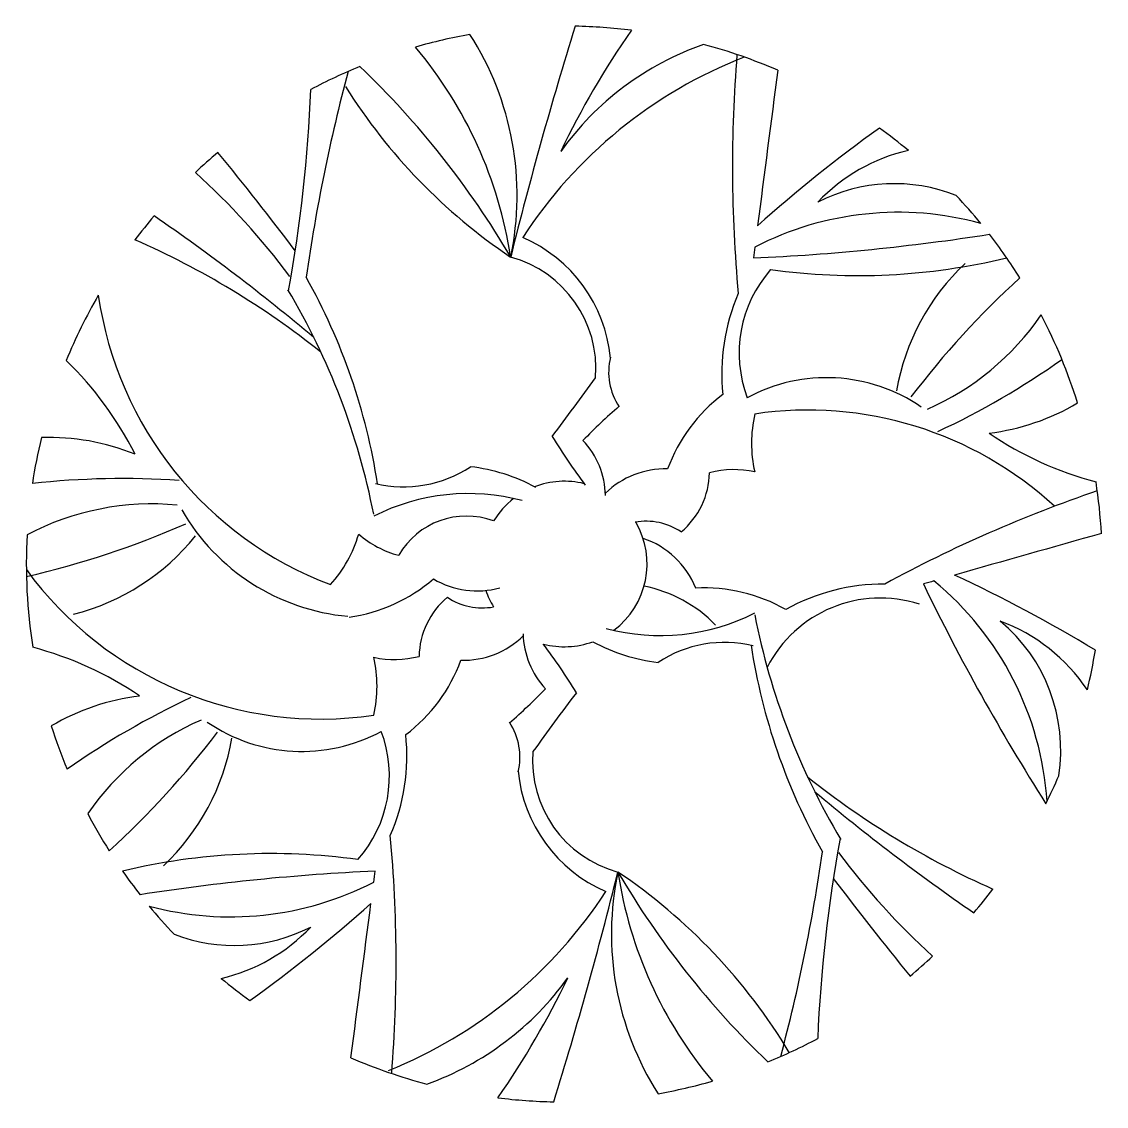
# Model space of a CAD drawing. Header units: millimetres. Extents: x 2680932 to 6187768, y 127588 to 383208.
# Drawn here: x 2895657 to 2896353, y 150936 to 151632 of the extents above; entities that cross this region are included whole.
import ezdxf

# ---------------------------------------------------------------- set-up
doc = ezdxf.new("R2010")
doc.units = ezdxf.units.MM
doc.header["$LTSCALE"] = 20
for name, color, linetype in [('家具内线', 36, 'Continuous'), ('家具外线', 255, 'Continuous'), ('标注', 6, 'Continuous')]:
    doc.layers.add(name, color=color, linetype=linetype)

# ---------------------------------------------------------------- blocks, each defined once
blk = doc.blocks.new('MK-ZW-0233')
at = {"layer": '家具内线'}
for centre, radius, start, end in [((-123992.17, 6390.98), 888.27, 198.36235, 207.97636), ((-125359.04, 5786.37), 533.64, 24.6827, 34.57363), ((-124654.79, 5923.98), 233.83, 136.9242, 187.8864), ((-124624.77, 5877.02), 200.49, 93.27508, 139.99029), ((-125383.35, 5962.2), 408.72, 351.65194, 13.0282), ((-124874.16, 6127.41), 146.81, 222.83829, 259.70043), ((-80631.39, 18175.86), 45793.66, 195.411885, 195.42072), ((-124802.35, 5937.29), 106.96, 144.94984, 207.92099), ((-124647.83, 5972.66), 128.82, 179.27736, 208.73102), ((-124794.03, 6275.22), 391, 278.22089, 298.87715), ((-124770.72, 4831.93), 1113.28, 74.55089, 81.44956), ((-124669.46, 5857.59), 105.67, 149.80693, 182.47629), ((-124290.01, 5593.35), 367.97, 120.46812, 145.53379), ((-124924.86, 5963.49), 81.26, 228.25915, 290.16185), ((-124835.4, 5993.96), 299.72, 200.88436, 236.49294), ((-124867.09, 5974.29), 84.63, 256.79745, 282.12418), ((-124787.76, 5877.75), 63.08, 167.3636, 193.96481), ((-124879.09, 5831.17), 134.26, 344.60018, 26.38619), ((-124662.26, 5870.8), 77.84, 166.08067, 212.85743), ((-125037.62, 6767.19), 888.27, 264.86767, 274.76991), ((-124911.5, 5999.74), 128.82, 246.0709, 275.52457), ((-124814.27, 5934.52), 105.67, 216.60048, 249.26983), ((-124689.83, 5801.56), 88.74, 133.82955, 168.04279), ((-124850.11, 5812.45), 50.09, 39.10092, 88.7068), ((-124755.05, 5801.63), 55.15, 111.24039, 161.03321), ((-124777.77, 5821.34), 40.44, 145.84484, 189.7004), ((-124796.56, 5833.79), 55.15, 178.03393, 223.78906), ((-124839.5, 5841.95), 112.65, 330.68845, 353.17807), ((-124791.25, 5768.92), 53.08, 36.22772, 119.87901), ((-124913.77, 5839.19), 40.77, 255.9902, 302.77409), ((-124605.07, 6050.47), 377.74, 220.5484, 225.38239), ((-124914.93, 5706.1), 93.93, 94.97319, 156.17853), ((-124834.53, 5742.94), 52.72, 90.51035, 132.85289), ((-124664.66, 5821.53), 74.02, 264.90955, 344.36645), ((-124917.1, 5716.27), 74.02, 84.90955, 164.36645), ((-126641.62, 3448.72), 2911.74, 52.60088, 53.52162), ((-124666.84, 5831.7), 93.93, 274.97319, 336.17853), ((-124746.37, 5543.85), 299.72, 21.41346, 56.49294), ((-125059.32, 6074.93), 364.23, 300.74049, 306.6817), ((-124791.25, 5768.92), 53.08, 165.5822, 200.6279), ((-124791.25, 5768.92), 53.08, 344.76932, 19.68172), ((-124522.45, 5462.87), 364.23, 120.74049, 126.6817), ((-122940.15, 8089.08), 2911.74, 232.60088, 233.52162), ((-124747.23, 5794.86), 52.72, 270.51035, 312.85289), ((-124976.69, 5487.33), 377.74, 40.5484, 45.38239), ((-124742.27, 5695.86), 112.65, 150.68845, 173.17807), ((-124785.21, 5704.01), 55.15, 358.03393, 43.78906), ((-125291.76, 5944.46), 367.97, 301.65017, 325.53379), ((-124668, 5698.62), 40.77, 75.9902, 122.77409), ((-124829.63, 5713.34), 55.15, 328.98854, 14.74366), ((-124791.25, 5768.92), 53.08, 288.13888, 300.71571), ((-124804, 5716.47), 40.44, 325.84484, 9.7004), ((-124919.51, 5667.01), 77.84, 346.08067, 32.85743), ((-124767.5, 5603.29), 105.67, 36.60048, 69.26983), ((-124731.66, 5725.36), 50.09, 219.10092, 268.7068), ((-124863.06, 5616.68), 105.67, 7.55508, 40.22443), ((-124794.01, 5660.06), 63.08, 347.3636, 13.96481), ((-124670.26, 5538.07), 128.82, 66.0709, 95.52457), ((-124544.15, 4770.62), 888.27, 84.91492, 94.76991), ((-124787.74, 5262.59), 391, 98.22089, 118.87715), ((-124779.42, 5600.51), 106.96, 324.94984, 27.92099), ((-124656.9, 5574.32), 81.26, 48.25915, 110.16185), ((-124926.97, 5613.82), 233.83, 305.67687, 7.8864), ((-124714.68, 5563.51), 84.63, 76.79745, 102.12418), ((-124811.04, 6705.87), 1113.28, 254.50699, 261.44956), ((-124895.78, 5643.62), 137.59, 299.47117, 354.2383), ((-124904.34, 5418.97), 146.81, 13.79289, 50.65503), ((-125347.23, 5300), 574.54, 12.45444, 23.20511)]:
    blk.add_arc(centre, radius, start, end, dxfattribs=at)
at = {"layer": '家具外线'}
for centre, radius, start, end in [((-125058.11, 6170.13), 225.25, 325.33829, 344.61462), ((-124791.25, 5768.92), 345.05, 92.75955, 98.27873), ((-80631.39, 18175.86), 45793.66, 195.272216, 195.394685), ((-123941.82, 5619.48), 930.39, 148.25336, 154.55818), ((-124791.25, 5768.92), 345.05, 75.9695, 80.28152), ((-124644.56, 6007.32), 115.14, 123.19742, 159.22386), ((-124791.25, 5768.92), 345.05, 106.92605, 117.0852), ((-125017.44, 6025.77), 145.51, 6.41341, 30.22352), ((-124669.89, 5978.36), 107.94, 80.83153, 139.70624), ((-124791.25, 5768.92), 345.05, 63.0406, 66.32234), ((-125046.62, 5935.16), 171.83, 23.12712, 55.12173), ((-125372.61, 7258.83), 1393.66, 295.32562, 301.96399), ((-124791.25, 5768.92), 345.05, 121.6472, 127.3098), ((-124544.73, 6446.44), 574.54, 221.91145, 232.25051), ((-126379.2, 5840.41), 1393.66, 2.11916, 8.3735), ((-125070.29, 6262.6), 537.26, 320.90272, 335.76221), ((-124791.25, 5768.92), 345.05, 49.0769, 52.32984), ((-124791.25, 5768.92), 345.05, 128.78969, 132.74213), ((-124814.51, 5983.24), 200.49, 164.19, 206.78384), ((-125679.48, 6812.65), 1361.86, 319.5013, 324.90283), ((-124925.43, 5981.71), 107.94, 157.89696, 206.49978), ((-124879.14, 6318.35), 464.85, 306.20085, 317.26983), ((-124791.25, 5768.92), 345.05, 39.49967, 42.70241), ((-124791.25, 5768.92), 345.05, 139.74222, 143.65007), ((-124942.07, 6016.4), 115.14, 192.28776, 226.01741), ((-124686.41, 5970.66), 81.26, 161.46561, 242.6331), ((-125912.49, 7720.07), 2218.97, 306.64539, 308.70288), ((-124308.69, 6509.46), 930.39, 215.17844, 221.35173), ((-124840.3, 6333.76), 450.6, 280.58734, 300.28202), ((-124440.15, 6845.38), 917.68, 259.09669, 267.16808), ((-124791.25, 5768.92), 345.05, 21.73277, 27.60754), ((-124791.25, 5768.92), 345.05, 156.12918, 164.5076), ((-118782.88, 51263.46), 45793.66, 262.062331, 262.188233), ((-124874.26, 6290.5), 563.85, 299.87736, 315.69835), ((-118782.88, 51263.46), 45793.66, 262.205433, 262.214268), ((-124943.83, 5922.42), 190.1, 198.82358, 233.86369), ((-124632.39, 6072.29), 273.5, 278.19953, 309.41903), ((-124791.25, 5768.92), 345.05, 9.53573, 15.4786), ((-124552.18, 5988.22), 191.13, 257.54831, 301.9711), ((-124791.25, 5768.92), 345.05, 172.34611, 178.34788), ((-124808.72, 6272.39), 560.91, 234.65302, 243.84954), ((-124791.25, 5768.92), 53.08, 149.16689, 149.82838), ((-125257.96, 3221.61), 2664.2, 72.26365, 75.55526), ((-124323.81, 8316.2), 2664.2, 252.24707, 255.55526), ((-124637.94, 5615.38), 190.1, 19.20913, 53.86369), ((-124773.04, 5265.41), 560.91, 54.73817, 63.84954), ((-124791.25, 5768.92), 345.05, 352.42084, 358.38098), ((-125029.59, 5549.59), 191.13, 77.54831, 122.20594), ((-124702.68, 5706.64), 134.26, 164.60018, 206.38619), ((-124949.38, 5465.51), 273.5, 98.19953, 129.58029), ((-124707.5, 5247.31), 563.85, 119.87736, 135.77328), ((-124791.25, 5768.92), 53.08, 217.25623, 238.14647), ((-124772.45, 5706.01), 50.09, 159.15464, 239.66141), ((-124791.25, 5768.92), 345.05, 189.61182, 195.56913), ((-124791.25, 5768.92), 345.05, 336.14072, 344.70974), ((-124858.67, 5679.18), 63.08, 318.3182, 344.91941), ((-124741.47, 5204.04), 450.6, 100.58734, 120.28202), ((-123202.57, 5697.4), 1393.66, 182.11916, 188.35105), ((-130798.89, -39725.66), 45793.66, 82.205433, 82.214268), ((-124767.26, 5554.56), 200.49, 344.43278, 26.78384), ((-125273.07, 5028.35), 930.39, 35.21853, 41.35173), ((-130798.89, -39725.66), 45793.66, 82.063231, 82.188233), ((-124791.25, 5768.92), 345.05, 201.83357, 207.60742), ((-124836.19, 5556.27), 84.63, 47.75205, 73.07879), ((-124198.42, 5575.61), 408.72, 171.65194, 192.96112), ((-124997.36, 5703.32), 233.83, 277.63716, 338.841), ((-125141.61, 4692.43), 917.68, 79.09669, 87.21435), ((-123902.29, 4725.15), 1361.86, 139.5013, 144.92216), ((-124511.48, 5275.21), 537.26, 140.90272, 155.80862), ((-124639.7, 5521.4), 115.14, 12.65599, 46.01741), ((-124656.34, 5556.09), 107.94, 338.55365, 26.49978), ((-123669.28, 3817.73), 2218.97, 126.64539, 128.71703), ((-124702.63, 5219.45), 464.85, 126.20085, 137.33402), ((-124791.25, 5768.92), 345.05, 319.89151, 323.75235), ((-124707.6, 5410.39), 146.81, 42.83829, 79.70043), ((-124791.25, 5768.92), 345.05, 219.58114, 222.79703), ((-125037.04, 5091.36), 574.54, 41.95392, 52.25051), ((-124535.15, 5602.64), 171.83, 203.12712, 234.98244), ((-124222.73, 5751.44), 533.64, 204.6827, 214.53962), ((-124314.87, 5481.71), 533.64, 175.6373, 185.75352), ((-124660.24, 5503.31), 171.83, 174.08172, 207.28069), ((-124791.25, 5768.92), 345.05, 308.99656, 313.01378), ((-124791.25, 5768.92), 345.05, 229.18137, 232.44753), ((-124764.27, 5292.31), 225.25, 116.29289, 135.34231), ((-124729.73, 5438.26), 145.51, 157.36801, 181.58523), ((-124523.66, 5367.67), 225.25, 145.33829, 164.57497), ((-124564.33, 5512.03), 145.51, 186.41341, 210.12233), ((-124791.25, 5768.92), 345.05, 304.31775, 307.44782), ((-124791.25, 5768.92), 345.05, 239.51926, 247.28571), ((-124791.25, 5768.92), 345.05, 297.15937, 301.73606), ((-124791.25, 5768.92), 345.05, 287.03208, 291.94432), ((-124791.25, 5768.92), 345.05, 255.92079, 260.90074), ((-124791.25, 5768.92), 345.05, 266.39417, 278.40986)]:
    blk.add_arc(centre, radius, start, end, dxfattribs=at)

msp = doc.modelspace()

# ---------------------------------------------------------------- block references
at = {"layer": '标注', "rotation": 270.4944929449466}
msp.add_blockref('MK-ZW-0233', (2891313.24, 26447.48), dxfattribs=at)

doc.saveas('drawing.dxf')
